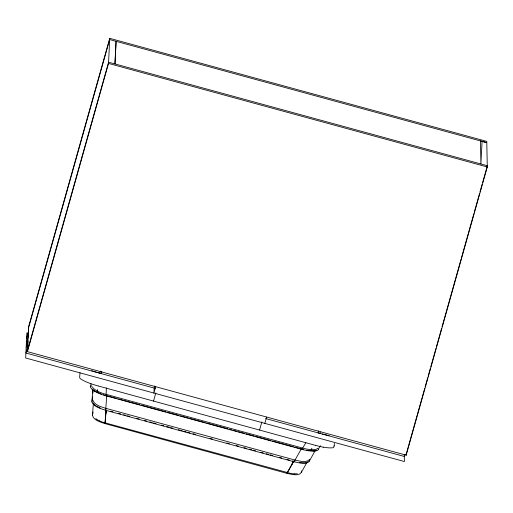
<?xml version="1.0" encoding="UTF-8"?>
<svg xmlns="http://www.w3.org/2000/svg" width="513" height="513" viewBox="0 0 513 513"><rect width="100%" height="100%" fill="white"/><g stroke="black" fill="none" stroke-linecap="round" stroke-linejoin="round"><path stroke-width="0.77" d="M317.746 448.311A12.498 4.566 16.2 0 1 311.705 449.657L311.167 449.644A16.384 5.989 16.2 0 1 303.254 448.247L105.556 394.215A16.269 5.944 16.2 0 1 97.464 391.143L97.534 389.547M90.948 383.788L90.833 386.905L91.019 385.507M318.502 449.144A16.313 4.617 16 0 1 301.901 449.369L106.082 395.831L106.371 387.873M28.401 333.335L26.856 332.911L25.65 357.997L404.411 461.54L404.276 455.121M26.163 347.282L27.952 340.927L27.439 351.642L406.193 455.185L487.286 166.969L486.766 141.408L109.731 38.34L28.645 326.557L28.132 337.246L26.343 343.595L27.619 343.947M116.034 41.309L114.95 63.939L116.137 41.335M109.731 38.34L108.525 63.426L27.439 351.642M406.258 453.96L406.193 455.185L406.168 453.729M482.085 141.37L480.899 163.98L480.431 140.94L486.792 142.659L109.667 39.565L28.581 327.781L27.503 350.417L108.589 62.201L487.35 165.744L482.579 182.699M315.149 450.735L309.461 460.924A11.472 4.38 16.2 0 1 309.134 461.668C304.837 464.797 298.835 462.713 294.084 461.796L105.672 410.291C100.804 408.624 94.655 407.162 92.007 402.314A11.472 4.38 16.2 0 1 91.955 401.467L92.821 389.482M105.672 410.291L106.691 396.145M105.89 413.978L106.165 410.272M301.657 470.876C300.971 477.244 290.935 474.076 287.03 473.371L104.966 423.597C100.58 422.135 93.328 420.179 92.449 415.248L93.366 403.68M104.966 423.597L106.05 409.765M106.153 410.336L105.088 423.039M91.955 401.467L92.597 396.953M92.924 393.08L93.116 390.752M80.002 372.778L79.65 377.408A27.991 6.598 15.8 0 0 79.752 377.786L80.169 378.491A14.127 2.559 15.7 0 0 80.708 378.953L83.529 380.608A23.887 4.328 15.7 0 0 86.19 381.858L89.935 383.378A17.179 3.116 15.7 0 0 95.213 385.096L96.656 385.526A24.823 4.502 15.7 0 0 97.714 385.821L98.207 385.956M334.149 445.65L334.181 445.329M334.213 445.002L334.38 443.367M334.13 445.797L333.963 446.688M309.461 460.924L309.711 459.443M92.449 415.248L93.103 412.035M26.567 338.362L28.356 332.014M27.696 346.66L25.913 353.015L155.202 388.36M99.368 373.086L99.625 373.163A7.483 1.353 15.7 0 1 99.894 373.24L100.49 371.117M101.151 373.586L101.747 371.47M154.766 385.962L154.169 388.078L153.913 393.061L155.696 386.706M153.528 401.083L155.817 392.932M259.565 430.067L261.854 421.923M264.83 423.379L266.619 417.031M318.111 432.895L318.708 430.779M320.324 431.978L319.926 433.389L318.56 433.017M404.898 454.338L404.302 456.455L265.612 418.544M406.476 453.191L422.09 397.703M422.52 396.164L424.687 388.456M425.123 386.917L427.727 377.664M428.156 376.125L430.324 368.417M430.76 366.878L435.967 348.385M436.396 346.839L441.603 328.346M442.033 326.807L461.116 258.988M461.546 257.449L473.909 213.523M474.339 211.984L479.546 193.484M479.976 191.945L482.149 184.238M333.918 446.823L333.674 447.259A17.218 4.059 15.8 0 1 333.194 447.657A13.986 2.533 15.7 0 1 332.61 447.817L329.692 447.9A23.887 4.328 15.7 0 1 326.973 447.682L323.177 447.137M311.167 449.644L311.923 448.247M294.084 461.796L301.458 448.586M293.359 461.713L287.126 472.8M287.03 473.371L293.898 461.116M301.381 472.319L306.716 462.79M291.705 464.528L293.289 461.777M301.901 449.362L305.851 442.757M318.361 449.106L320.388 445.72M308.191 461.726L305.338 462.88L299.457 462.579M313.61 450.876L306.825 450.241M294.282 473.839L295.065 473.852A12.267 5.912 17.5 0 0 295.911 473.832L296.334 473.794A10.805 5.252 17.8 0 0 297.309 473.685M327.961 435.293L328.48 435.396A19.603 3.553 15.7 0 0 329.16 435.524M322.215 433.979L322.613 434.075A24.214 4.386 15.7 0 0 327.076 435.114M320.529 433.543L319.926 433.389L320.349 433.498M303.702 449.542L294.911 447.15M108.525 63.426L487.286 166.969M315.264 445.297L98.381 386.007M315.36 445.322L315.546 445.374A14.492 2.629 15.7 0 0 316.322 445.579L317.432 445.861A18.705 3.392 15.7 0 0 323.222 447.169M105.492 395.363L117.092 398.537M118.638 398.96L122.504 400.018M124.05 400.441L130.231 402.128M131.777 402.551L139.51 404.667M141.056 405.09L165.795 411.849M167.341 412.272L178.941 415.447M180.486 415.87L188.22 417.98M189.765 418.403L205.226 422.629M206.771 423.052L227.65 428.759M229.196 429.182L231.517 429.817M233.062 430.24L236.929 431.298M238.474 431.715L244.656 433.408M246.202 433.831L253.935 435.947M255.48 436.371L270.941 440.596M272.493 441.02L284.087 444.187M285.632 444.611L293.365 446.727M110.519 411.182L112.834 411.811M118.234 413.286L120.542 413.92M123.627 414.767L125.942 415.395M127.481 415.819L129.795 416.447M136.734 418.345L139.049 418.98M144.448 420.455L146.763 421.09M149.847 421.93L152.156 422.565M153.701 422.981L156.01 423.616M161.409 425.091L163.724 425.726M166.808 426.566L169.123 427.201M170.662 427.624L172.977 428.252M178.377 429.727L182.23 430.785M183.769 431.202L186.084 431.837M187.623 432.26L189.938 432.889M193.023 433.735L195.338 434.364M209.984 438.371L212.299 439.006M226.951 443.008L229.266 443.642M236.204 445.54L238.513 446.169M243.912 447.644L246.227 448.279M249.312 449.119L251.626 449.754M253.166 450.177L255.48 450.805M260.873 452.286L263.188 452.915M266.273 453.761L268.588 454.39M270.127 454.813L272.441 455.448M279.38 457.34L281.695 457.974M287.094 459.449L289.403 460.084M292.487 460.924L294.802 461.559M100.657 373.451L100.221 373.329M99.009 372.977L98.458 372.816M97.284 372.464L97.22 372.444A26.086 4.726 15.7 0 1 94.681 371.656M103.389 394.747L104.44 395.068M94.251 371.515L93.135 371.143M92.545 370.937L92.231 370.828A18.923 3.431 15.7 0 1 91.724 370.649M101.35 394.067L94.879 391.086M100.548 408.201L95.097 405.405L92.879 402.872M99.618 420.897L98.086 420.121A12.344 5.938 15.7 0 1 96.713 419.268M96.547 419.179L95.784 418.614M99.65 420.942A16.621 7.984 15.8 0 0 104.799 422.783L290.775 473.448A15.012 7.195 17.3 0 0 294.27 473.858M92.956 400.198A8.272 3.783 16.5 0 0 92.968 400.544C94.892 405.276 100.83 406.623 105.216 408.168L295.623 460.219C299.945 461.027 305.767 463.059 309.429 459.712A8.272 3.783 16.5 0 0 309.499 459.565M92.462 398.505A11.472 4.38 16.2 0 1 92.603 398.069M97.508 391.13A12.517 4.572 16.2 0 1 92.398 386.905M106.082 395.837A16.313 4.617 16 0 1 90.692 386.866M94.854 391.086A12.812 3.623 16 0 1 92.481 389.04M316.476 450.164A12.812 3.623 16 0 1 313.635 450.889"/></g></svg>
